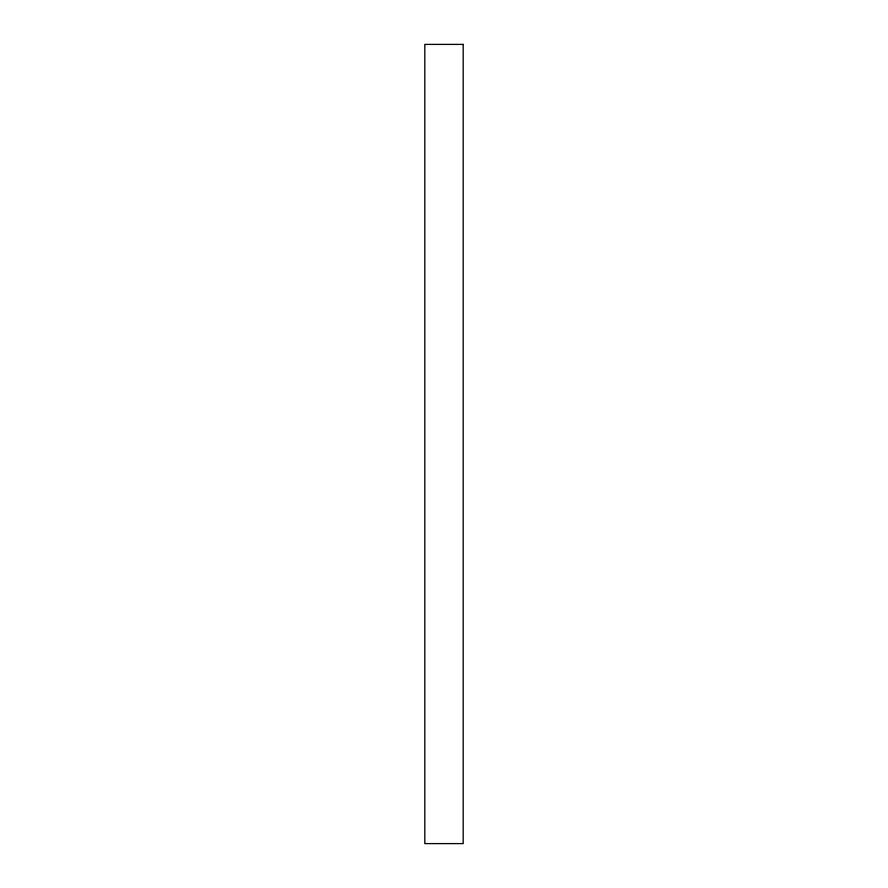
<?xml version="1.0" encoding="UTF-8"?>
<svg xmlns="http://www.w3.org/2000/svg" width="888" height="888" viewBox="0 0 888 888"><rect width="100%" height="100%" fill="white"/><g stroke="black" fill="none" stroke-linecap="round" stroke-linejoin="round"><path stroke-width="1.33" d="M463.181 44.4L424.819 44.4L424.819 843.6L463.181 843.6L463.181 44.4"/></g></svg>
